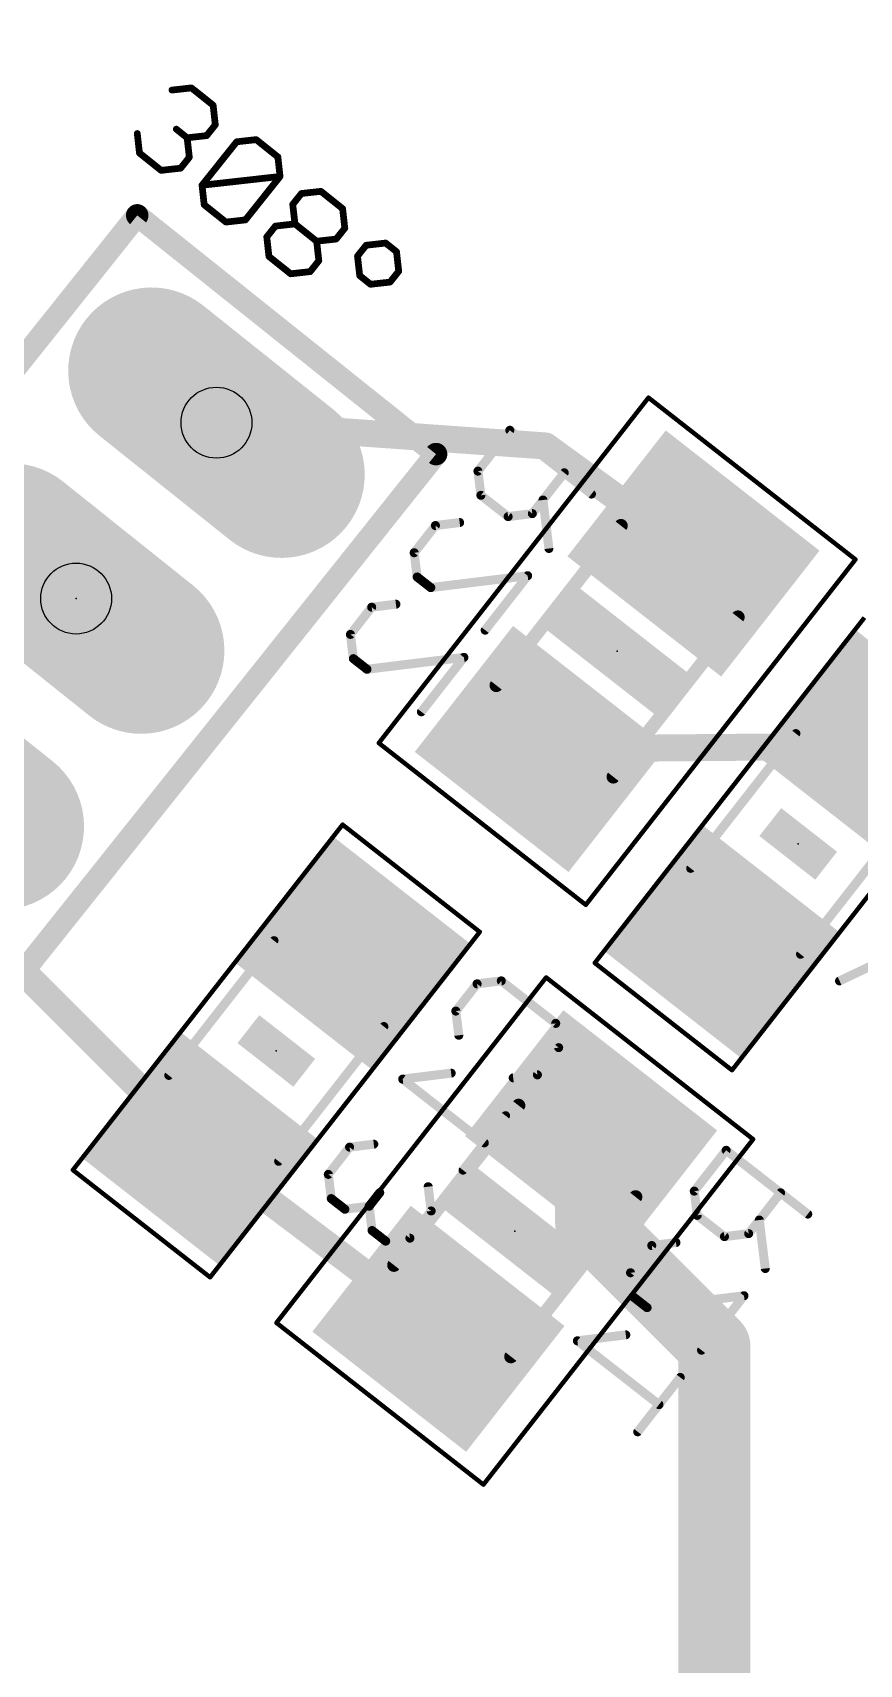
# Model space of a CAD drawing. Extents: x 4 to 288, y -28 to 191.
# Drawn here: x 61.52 to 70.85, y 148.18 to 166.59 of the extents above; entities that cross this region are included whole.
import ezdxf

# ---------------------------------------------------------------- set-up
doc = ezdxf.new("R2010")
doc.units = 0
doc.header["$MEASUREMENT"] = 0
doc.layers.get('0').update_dxf_attribs({"linetype": 'CONTINUOUS'})
for name, color, linetype in [('16', 175, 'CONTINUOUS'), ('17', 82, 'CONTINUOUS'), ('20', 7, 'CONTINUOUS'), ('21', 2, 'CONTINUOUS'), ('23', 7, 'CONTINUOUS'), ('24', 7, 'CONTINUOUS'), ('25', 2, 'CONTINUOUS'), ('26', 3, 'CONTINUOUS'), ('29', 253, 'CONTINUOUS'), ('30', 253, 'CONTINUOUS'), ('32', 253, 'CONTINUOUS'), ('36', 253, 'CONTINUOUS'), ('40', 175, 'CONTINUOUS'), ('44', 253, 'CONTINUOUS'), ('52', 253, 'CONTINUOUS')]:
    doc.layers.add(name, color=color, linetype=linetype)

# ---------------------------------------------------------------- blocks, each defined once
blk = doc.blocks.new('LONGP100')
at = {"const_width": 1}
blk.add_lwpolyline([(-0.5, 0), (0.5, 0)], dxfattribs=at)
at = {"const_width": 0.5}
for points in [[(-0.5, 0.25, 1), (-0.5, -0.25)], [(0.5, -0.25, 1), (0.5, 0.25)]]:
    blk.add_lwpolyline(points, format="xyb", dxfattribs=at)
blk = doc.blocks.new('RECT')
blk.add_solid([(-0.5, -0.5), (0.5, -0.5), (-0.5, 0.5), (0.5, 0.5)])

msp = doc.modelspace()

# ---------------------------------------------------------------- linework, layer by layer
at = {"layer": '16'}
for points, const_width in [([(63.5924, 162.1879), (67.31, 161.925)], 0.3048), ([(67.31, 161.925), (68.9784, 160.7117)], 0.3048), ([(67.2545, 158.5053), (71.0231, 158.5375)], 0.3048), ([(60.4231, 156.9776), (63.4064, 153.9943)], 0.3048), ([(67.8227, 154.1687), (67.8227, 153.1573)], 0.8128), ([(63.4064, 153.9943), (66.0988, 151.9623)], 0.3048), ([(67.8227, 153.1573), (69.215, 151.765)], 0.8128), ([(69.215, 151.765), (69.215, 142.875)], 0.8128)]:
    msp.add_lwpolyline(points, dxfattribs=dict(at, const_width=const_width))
for points, const_width in [([(63.5978, 162.2639, 1), (63.587, 162.1119)], 0.1524), ([(67.3548, 161.9866, 1), (67.2652, 161.8634)], 0.1524), ([(67.3046, 161.849, 1), (67.3154, 162.001)], 0.1524), ([(68.9336, 160.6501, 1), (69.0232, 160.7734)], 0.1524), ([(67.2539, 158.5815, 1), (67.2552, 158.4291)], 0.1524), ([(68.0259, 154.1687, 1), (67.6195, 154.1687)], 0.4064), ([(63.4523, 154.0551, 1), (63.3605, 153.9334)], 0.1524), ([(63.3525, 153.9404, 1), (63.4603, 154.0481)], 0.1524), ([(67.9664, 153.301, 1), (67.679, 153.0136)], 0.4064), ([(67.6195, 153.1573, 1), (68.0259, 153.1573)], 0.4064), ([(69.4182, 151.765, 1), (69.0118, 151.765)], 0.4064), ([(69.0713, 151.6213, 1), (69.3587, 151.9087)], 0.4064), ([(66.0529, 151.9014, 1), (66.1447, 152.0231)], 0.1524)]:
    msp.add_lwpolyline(points, format="xyb", dxfattribs=dict(at, const_width=const_width))
at = {"layer": '20', "const_width": 0.0254}
msp.add_lwpolyline([(71.1264, 186.0347, 2.9429), (202.1142, 186.0347)], format="xyb", dxfattribs=at)
at = {"layer": '21', "const_width": 0.254}
for points in [[(62.6974, 164.5274), (57.9435, 158.5722)], [(62.6974, 164.5274), (66.072, 161.8335)], [(66.072, 161.8335), (61.3181, 155.8783)]]:
    msp.add_lwpolyline(points, dxfattribs=at)
at = {"layer": '21', "const_width": 0.127}
for points in [[(62.737, 164.5771, 1), (62.6578, 164.4778)], [(62.7471, 164.4878, 1), (62.6478, 164.567)], [(66.1217, 161.7939, 1), (66.0224, 161.8731)], [(66.0324, 161.7839, 1), (66.1116, 161.8831)]]:
    msp.add_lwpolyline(points, format="xyb", dxfattribs=at)
at = {"layer": '23'}
msp.add_point((62.0078, 160.2029), dxfattribs=at)
at = {"layer": '24'}
for p in [(68.1165, 159.6085), (70.1612, 157.4343), (64.2683, 155.0975), (66.9608, 153.0655)]:
    msp.add_point(p, dxfattribs=at)
at = {"layer": '25', "const_width": 0.0762}
for points in [[(63.0893, 165.9414), (63.3096, 165.9661)], [(63.3096, 165.9661), (63.5547, 165.7705)], [(63.5547, 165.7705), (63.5794, 165.5501)], [(63.5794, 165.5501), (63.4816, 165.4276)], [(62.7228, 165.231), (62.6981, 165.4513)], [(63.2612, 165.4029), (63.1387, 165.5007)], [(63.4816, 165.4276), (63.2612, 165.4029)], [(63.2612, 165.4029), (63.286, 165.1826)], [(63.4292, 164.8676), (63.8204, 165.3577)], [(63.8204, 165.3577), (64.0408, 165.3824)], [(64.0408, 165.3824), (64.2858, 165.1868)], [(62.9678, 165.0354), (62.7228, 165.231)], [(63.286, 165.1826), (63.1882, 165.0601)], [(64.2858, 165.1868), (64.3105, 164.9665)], [(63.1882, 165.0601), (62.9678, 165.0354)], [(63.4292, 164.8676), (64.3105, 164.9665)], [(64.3105, 164.9665), (63.9193, 164.4764)], [(63.4539, 164.6473), (63.4292, 164.8676)], [(64.4537, 164.6515), (64.5516, 164.7741)], [(64.5516, 164.7741), (64.7719, 164.7988)], [(64.7719, 164.7988), (65.0169, 164.6032)], [(63.699, 164.4517), (63.4539, 164.6473)], [(64.4785, 164.4312), (64.4537, 164.6515)], [(65.0169, 164.6032), (65.0416, 164.3828)], [(63.9193, 164.4764), (63.699, 164.4517)], [(64.1603, 164.284), (64.2581, 164.4065)], [(64.2581, 164.4065), (64.4785, 164.4312)], [(64.4785, 164.4312), (64.7235, 164.2356)], [(64.1851, 164.0637), (64.1603, 164.284)], [(64.9438, 164.2603), (64.7235, 164.2356)], [(64.7235, 164.2356), (64.7482, 164.0153)], [(65.0416, 164.3828), (64.9438, 164.2603)], [(64.4301, 163.8681), (64.1851, 164.0637)], [(65.1849, 164.0679), (65.2827, 164.1904)], [(65.2096, 163.8476), (65.1849, 164.0679)], [(65.2827, 164.1904), (65.503, 164.2151)], [(65.503, 164.2151), (65.6255, 164.1173)], [(65.6255, 164.1173), (65.6502, 163.897)], [(64.6504, 163.8928), (64.4301, 163.8681)], [(64.7482, 164.0153), (64.6504, 163.8928)], [(65.6502, 163.897), (65.5524, 163.7745)], [(65.3321, 163.7498), (65.2096, 163.8476)], [(65.5524, 163.7745), (65.3321, 163.7498)]]:
    msp.add_lwpolyline(points, dxfattribs=at)
at = {"layer": '25', "const_width": 0.0381}
for points in [[(63.0872, 165.9603, 1), (63.0914, 165.9224)], [(63.3215, 165.981, 1), (63.2977, 165.9512)], [(63.3117, 165.9471, 1), (63.3075, 165.985)], [(63.5736, 165.7726, 1), (63.5357, 165.7683)], [(63.5428, 165.7556, 1), (63.5665, 165.7854)], [(63.5604, 165.548, 1), (63.5983, 165.5523)], [(63.5943, 165.5383, 1), (63.5645, 165.562)], [(62.717, 165.4534, 1), (62.6792, 165.4492)], [(63.1506, 165.5156, 1), (63.1268, 165.4858)], [(63.2802, 165.405, 1), (63.2423, 165.4008)], [(63.2591, 165.4218, 1), (63.2634, 165.384)], [(63.2494, 165.388, 1), (63.2731, 165.4178)], [(63.4667, 165.4395, 1), (63.4965, 165.4157)], [(63.4837, 165.4087, 1), (63.4794, 165.4466)], [(63.8183, 165.3766, 1), (63.8226, 165.3388)], [(63.8353, 165.3458, 1), (63.8055, 165.3696)], [(64.0526, 165.3973, 1), (64.0289, 165.3675)], [(64.0429, 165.3635, 1), (64.0386, 165.4014)], [(62.7347, 165.2459, 1), (62.7109, 165.2161)], [(62.7039, 165.2288, 1), (62.7417, 165.2331)], [(63.267, 165.1805, 1), (63.3049, 165.1847)], [(63.3008, 165.1707, 1), (63.2711, 165.1945)], [(64.3047, 165.1889, 1), (64.2669, 165.1847)], [(64.2739, 165.1719, 1), (64.2977, 165.2017)], [(62.9657, 165.0543, 1), (62.97, 165.0164)], [(62.9559, 165.0205, 1), (62.9797, 165.0503)], [(63.1733, 165.072, 1), (63.203, 165.0482)], [(63.1903, 165.0411, 1), (63.186, 165.079)], [(64.3254, 164.9546, 1), (64.2956, 164.9784)], [(64.3126, 164.9476, 1), (64.3084, 164.9854)], [(63.4481, 164.8698, 1), (63.4103, 164.8655)], [(63.4271, 164.8866, 1), (63.4313, 164.8487)], [(63.4143, 164.8795, 1), (63.4441, 164.8557)], [(64.2916, 164.9644, 1), (64.3294, 164.9686)], [(64.5494, 164.793, 1), (64.5537, 164.7551)], [(64.5664, 164.7622, 1), (64.5367, 164.7859)], [(64.7838, 164.8137, 1), (64.76, 164.7839)], [(64.774, 164.7798, 1), (64.7698, 164.8177)], [(63.4658, 164.6622, 1), (63.442, 164.6324)], [(63.435, 164.6452, 1), (63.4729, 164.6494)], [(64.4727, 164.6537, 1), (64.4348, 164.6494)], [(64.4389, 164.6634, 1), (64.4686, 164.6396)], [(65.0358, 164.6053, 1), (64.998, 164.601)], [(65.005, 164.5883, 1), (65.0288, 164.618)], [(63.6968, 164.4706, 1), (63.7011, 164.4328)], [(63.6871, 164.4368, 1), (63.7108, 164.4666)], [(63.9044, 164.4883, 1), (63.9342, 164.4645)], [(63.9214, 164.4575, 1), (63.9172, 164.4954)], [(64.256, 164.4254, 1), (64.2603, 164.3876)], [(64.273, 164.3946, 1), (64.2433, 164.4184)], [(64.4903, 164.4461, 1), (64.4666, 164.4163)], [(64.4595, 164.4291, 1), (64.4974, 164.4333)], [(64.4806, 164.4123, 1), (64.4763, 164.4501)], [(64.1793, 164.2861, 1), (64.1414, 164.2819)], [(64.1454, 164.2959, 1), (64.1752, 164.2721)], [(64.7424, 164.2377, 1), (64.7046, 164.2335)], [(64.7214, 164.2545, 1), (64.7256, 164.2167)], [(64.7116, 164.2207, 1), (64.7354, 164.2505)], [(64.9289, 164.2722, 1), (64.9587, 164.2484)], [(64.9459, 164.2414, 1), (64.9417, 164.2793)], [(65.0227, 164.3807, 1), (65.0606, 164.385)], [(65.0565, 164.3709, 1), (65.0267, 164.3947)], [(64.1969, 164.0786, 1), (64.1732, 164.0488)], [(64.1661, 164.0615, 1), (64.204, 164.0658)], [(65.2038, 164.07, 1), (65.1659, 164.0658)], [(65.17, 164.0798, 1), (65.1998, 164.056)], [(65.2806, 164.2093, 1), (65.2848, 164.1715)], [(65.2976, 164.1785, 1), (65.2678, 164.2023)], [(65.5149, 164.23, 1), (65.4911, 164.2002)], [(65.5051, 164.1962, 1), (65.5009, 164.234)], [(65.6445, 164.1194, 1), (65.6066, 164.1152)], [(65.6136, 164.1024, 1), (65.6374, 164.1322)], [(64.428, 163.887, 1), (64.4322, 163.8491)], [(64.4182, 163.8532, 1), (64.442, 163.8829)], [(64.6355, 163.9047, 1), (64.6653, 163.8809)], [(64.6525, 163.8738, 1), (64.6483, 163.9117)], [(64.7293, 164.0132, 1), (64.7671, 164.0174)], [(64.7631, 164.0034, 1), (64.7333, 164.0272)], [(65.6313, 163.8949, 1), (65.6692, 163.8991)], [(65.6651, 163.8851, 1), (65.6353, 163.9089)], [(65.2215, 163.8624, 1), (65.1977, 163.8327)], [(65.1907, 163.8454, 1), (65.2285, 163.8497)], [(65.33, 163.7687, 1), (65.3342, 163.7308)], [(65.3202, 163.7349, 1), (65.344, 163.7646)], [(65.5375, 163.7864, 1), (65.5673, 163.7626)], [(65.5545, 163.7555, 1), (65.5503, 163.7934)]]:
    msp.add_lwpolyline(points, format="xyb", dxfattribs=at)
at = {"layer": '26', "const_width": 0.1016}
for points in [[(66.9048, 162.1024), (66.5448, 161.6416)], [(67.8263, 161.3824), (66.9048, 162.1024)], [(66.5448, 161.6416), (66.5784, 161.3681)], [(67.1591, 161.1617), (67.5191, 161.6224)], [(66.5784, 161.3681), (66.8856, 161.1281)], [(67.2791, 161.3152), (67.3463, 160.7681)], [(66.8856, 161.1281), (67.1591, 161.1617)], [(65.8248, 160.7201), (66.0648, 161.0273)], [(66.0648, 161.0273), (66.3384, 161.0609)], [(65.8584, 160.4466), (65.8248, 160.7201)], [(66.012, 160.3266), (65.8584, 160.4466)], [(67.1063, 160.4609), (66.012, 160.3266)], [(66.6263, 159.8466), (67.1063, 160.4609)], [(65.1049, 159.7986), (65.3449, 160.1058)], [(65.3449, 160.1058), (65.6185, 160.1394)], [(65.1385, 159.5251), (65.1049, 159.7986)], [(65.2921, 159.4051), (65.1385, 159.5251)], [(66.3864, 159.5394), (65.2921, 159.4051)], [(65.9064, 158.9251), (66.3864, 159.5394)], [(70.628, 155.8881), (71.0216, 156.0753)], [(66.2951, 155.5479), (66.5351, 155.855)], [(66.5351, 155.855), (66.8087, 155.8886)], [(66.8087, 155.8886), (67.423, 155.4086)], [(66.3287, 155.2743), (66.2951, 155.5479)], [(67.423, 155.4086), (67.4566, 155.1351)], [(67.4566, 155.1351), (67.2166, 154.8279)], [(66.2423, 154.8471), (65.6951, 154.78)], [(67.2166, 154.8279), (66.943, 154.7943)], [(65.6951, 154.78), (66.6166, 154.06)], [(66.8566, 154.3672), (66.3766, 153.7528)], [(65.0952, 154.012), (64.8552, 153.7049)], [(65.3688, 154.0456), (65.0952, 154.012)], [(69.3475, 153.9766), (68.9875, 153.5159)], [(70.269, 153.2567), (69.3475, 153.9766)], [(64.8552, 153.7049), (64.8888, 153.4313)], [(66.0167, 153.2921), (65.9831, 153.5657)], [(64.8888, 153.4313), (65.0424, 153.3113)], [(65.0424, 153.3113), (65.3159, 153.3449)], [(65.3159, 153.3449), (65.4359, 153.4985)], [(65.3159, 153.3449), (65.3495, 153.0713)], [(68.9875, 153.5159), (69.0211, 153.2423)], [(69.6018, 153.0359), (69.9618, 153.4966)], [(65.7767, 152.9849), (66.0167, 153.2921)], [(69.0211, 153.2423), (69.3283, 153.0023)], [(69.7218, 153.1895), (69.789, 152.6423)], [(65.3495, 153.0713), (65.5031, 152.9513)], [(65.5031, 152.9513), (65.7767, 152.9849)], [(69.3283, 153.0023), (69.6018, 153.0359)], [(68.2675, 152.5944), (68.5075, 152.9015)], [(68.5075, 152.9015), (68.7811, 152.9351)], [(68.3011, 152.3208), (68.2675, 152.5944)], [(68.4547, 152.2008), (68.3011, 152.3208)], [(69.549, 152.3352), (68.4547, 152.2008)], [(69.0691, 151.7208), (69.549, 152.3352)], [(68.2147, 151.8936), (67.6676, 151.8264)], [(67.6676, 151.8264), (68.5891, 151.1065)], [(68.8291, 151.4137), (68.3491, 150.7993)]]:
    msp.add_lwpolyline(points, dxfattribs=at)
at = {"layer": '26', "const_width": 0.0508}
for points in [[(66.9204, 162.1224, 1), (66.8891, 162.0824)], [(66.9248, 162.0867, 1), (66.8848, 162.118)], [(66.57, 161.6447, 1), (66.5196, 161.6385)], [(66.5248, 161.6573, 1), (66.5648, 161.626)], [(67.5391, 161.6068, 1), (67.4991, 161.638)], [(66.594, 161.3881, 1), (66.5627, 161.348)], [(66.5532, 161.365, 1), (66.6036, 161.3712)], [(67.3043, 161.3183, 1), (67.2539, 161.3122)], [(67.8106, 161.3624, 1), (67.8419, 161.4024)], [(66.8825, 161.1533, 1), (66.8886, 161.1029)], [(66.8699, 161.1081, 1), (66.9012, 161.1481)], [(67.1391, 161.1773, 1), (67.1791, 161.146)], [(67.1622, 161.1365, 1), (67.156, 161.1869)], [(66.0617, 161.0525, 1), (66.0679, 161.0021)], [(66.0848, 161.0117, 1), (66.0448, 161.0429)], [(66.3415, 161.0357, 1), (66.3353, 161.0861)], [(65.8501, 160.7232, 1), (65.7996, 160.717)], [(65.8048, 160.7358, 1), (65.8449, 160.7045)], [(67.3211, 160.765, 1), (67.3715, 160.7712)], [(65.8741, 160.4666, 1), (65.8428, 160.4265)], [(65.8332, 160.4435, 1), (65.8836, 160.4497)], [(67.1263, 160.4453, 1), (67.0863, 160.4766)], [(67.1094, 160.4357, 1), (67.1032, 160.4861)], [(66.0089, 160.3518, 1), (66.0151, 160.3014)], [(65.9964, 160.3065, 1), (66.0277, 160.3466)], [(65.3418, 160.131, 1), (65.348, 160.0806)], [(65.3649, 160.0902, 1), (65.3249, 160.1214)], [(65.6215, 160.1142, 1), (65.6154, 160.1646)], [(65.1301, 159.8017, 1), (65.0797, 159.7955)], [(65.0849, 159.8143, 1), (65.1249, 159.783)], [(66.6063, 159.8622, 1), (66.6464, 159.831)], [(65.1541, 159.5451, 1), (65.1228, 159.505)], [(65.1133, 159.522, 1), (65.1637, 159.5282)], [(66.4064, 159.5238, 1), (66.3663, 159.5551)], [(66.3895, 159.5142, 1), (66.3833, 159.5646)], [(65.289, 159.4303, 1), (65.2952, 159.3799)], [(65.2764, 159.385, 1), (65.3077, 159.4251)], [(65.8864, 158.9407, 1), (65.9264, 158.9095)], [(66.532, 155.8802, 1), (66.5382, 155.8298)], [(66.5551, 155.8394, 1), (66.5151, 155.8707)], [(66.8243, 155.9086, 1), (66.793, 155.8686)], [(66.8117, 155.8634, 1), (66.8056, 155.9138)], [(70.6171, 155.911, 1), (70.6389, 155.8651)], [(66.3203, 155.551, 1), (66.2699, 155.5448)], [(66.2751, 155.5635, 1), (66.3151, 155.5322)], [(67.4482, 155.4117, 1), (67.3978, 155.4056)], [(67.4073, 155.3886, 1), (67.4386, 155.4287)], [(66.3035, 155.2712, 1), (66.3539, 155.2774)], [(67.4314, 155.132, 1), (67.4818, 155.1382)], [(67.4766, 155.1194, 1), (67.4366, 155.1507)], [(66.2454, 154.8219, 1), (66.2392, 154.8723)], [(67.1966, 154.8436, 1), (67.2366, 154.8123)], [(67.2197, 154.8027, 1), (67.2135, 154.8531)], [(65.7108, 154.8, 1), (65.6795, 154.7599)], [(65.692, 154.8052, 1), (65.6982, 154.7547)], [(66.9399, 154.8195, 1), (66.9461, 154.7691)], [(66.8766, 154.3515, 1), (66.8366, 154.3828)], [(65.0921, 154.0372, 1), (65.0983, 153.9868)], [(65.1152, 153.9964, 1), (65.0752, 154.0277)], [(65.3718, 154.0204, 1), (65.3657, 154.0708)], [(66.601, 154.04, 1), (66.6323, 154.08)], [(69.3631, 153.9966, 1), (69.3318, 153.9566)], [(69.3675, 153.961, 1), (69.3275, 153.9923)], [(66.3566, 153.7685, 1), (66.3967, 153.7372)], [(64.8804, 153.708, 1), (64.83, 153.7018)], [(64.8352, 153.7205, 1), (64.8752, 153.6892)], [(66.0083, 153.5687, 1), (65.9579, 153.5626)], [(64.9044, 153.4513, 1), (64.8731, 153.4113)], [(64.8636, 153.4282, 1), (64.914, 153.4344)], [(65.3412, 153.348, 1), (65.2907, 153.3418)], [(65.319, 153.3197, 1), (65.3128, 153.3701)], [(65.456, 153.4828, 1), (65.4159, 153.5141)], [(69.0127, 153.519, 1), (68.9623, 153.5128)], [(68.9675, 153.5315, 1), (69.0075, 153.5002)], [(69.9818, 153.481, 1), (69.9418, 153.5123)], [(65.0393, 153.3365, 1), (65.0455, 153.2861)], [(65.0267, 153.2913, 1), (65.058, 153.3313)], [(65.2959, 153.3605, 1), (65.336, 153.3292)], [(65.9915, 153.289, 1), (66.0419, 153.2952)], [(66.0367, 153.2764, 1), (65.9967, 153.3077)], [(69.0367, 153.2623, 1), (69.0054, 153.2223)], [(68.9959, 153.2392, 1), (69.0463, 153.2454)], [(69.747, 153.1926, 1), (69.6966, 153.1864)], [(70.2533, 153.2366, 1), (70.2846, 153.2767)], [(65.3652, 153.0913, 1), (65.3339, 153.0513)], [(65.3243, 153.0682, 1), (65.3747, 153.0744)], [(65.7567, 153.0006, 1), (65.7967, 152.9693)], [(65.7798, 152.9597, 1), (65.7736, 153.0101)], [(69.3252, 153.0275, 1), (69.3313, 152.9771)], [(69.3126, 152.9823, 1), (69.3439, 153.0223)], [(69.5818, 153.0515, 1), (69.6218, 153.0203)], [(69.6049, 153.0107, 1), (69.5987, 153.0611)], [(65.5, 152.9765, 1), (65.5062, 152.9261)], [(65.4875, 152.9313, 1), (65.5188, 152.9713)], [(68.5044, 152.9267, 1), (68.5106, 152.8763)], [(68.5275, 152.8859, 1), (68.4875, 152.9172)], [(68.7842, 152.9099, 1), (68.778, 152.9603)], [(69.7638, 152.6392, 1), (69.8142, 152.6454)], [(68.2928, 152.5975, 1), (68.2423, 152.5913)], [(68.2475, 152.61, 1), (68.2876, 152.5787)], [(68.3168, 152.3408, 1), (68.2855, 152.3008)], [(68.2759, 152.3177, 1), (68.3263, 152.3239)], [(69.569, 152.3195, 1), (69.529, 152.3508)], [(69.5521, 152.31, 1), (69.5459, 152.3604)], [(68.4516, 152.226, 1), (68.4578, 152.1756)], [(68.4391, 152.1808, 1), (68.4704, 152.2208)], [(68.2178, 151.8684, 1), (68.2116, 151.9188)], [(67.6832, 151.8465, 1), (67.6519, 151.8064)], [(67.6645, 151.8517, 1), (67.6707, 151.8012)], [(69.049, 151.7365, 1), (69.0891, 151.7052)], [(68.8491, 151.398, 1), (68.8091, 151.4293)], [(68.5734, 151.0865, 1), (68.6047, 151.1265)], [(68.3291, 150.815, 1), (68.3691, 150.7837)]]:
    msp.add_lwpolyline(points, format="xyb", dxfattribs=at)
at = {"layer": '40', "const_width": 0.0508}
for points in [[(68.4704, 162.4703), (65.4253, 158.5728)], [(70.8076, 160.6442), (68.4704, 162.4703)], [(67.7625, 156.7467), (70.8076, 160.6442)], [(70.9091, 159.9882), (67.864, 156.0907)], [(69.4132, 154.8803), (72.4583, 158.7778)], [(65.4253, 158.5728), (67.7625, 156.7467)], [(65.0163, 157.6514), (61.9712, 153.7539)], [(66.5655, 156.441), (65.0163, 157.6514)], [(63.5204, 152.5435), (66.5655, 156.441)], [(67.864, 156.0907), (69.4132, 154.8803)], [(67.3147, 155.9273), (64.2696, 152.0298)], [(69.6519, 154.1012), (67.3147, 155.9273)], [(66.6068, 150.2037), (69.6519, 154.1012)], [(61.9712, 153.7539), (63.5204, 152.5435)], [(64.2696, 152.0298), (66.6068, 150.2037)]]:
    msp.add_lwpolyline(points, dxfattribs=at)
at = {"layer": '40', "const_width": 0.0254}
for points in [[(68.4782, 162.4803, 1), (68.4625, 162.4603)], [(68.4804, 162.4625, 1), (68.4604, 162.4781)], [(70.8176, 160.6364, 1), (70.7976, 160.6521)], [(70.7998, 160.6342, 1), (70.8154, 160.6543)], [(65.4331, 158.5828, 1), (65.4175, 158.5628)], [(65.4153, 158.5806, 1), (65.4353, 158.565)], [(65.0241, 157.6614, 1), (65.0084, 157.6414)], [(65.0263, 157.6436, 1), (65.0063, 157.6592)], [(67.7525, 156.7546, 1), (67.7725, 156.7389)], [(67.7547, 156.7367, 1), (67.7704, 156.7568)], [(66.5755, 156.4332, 1), (66.5555, 156.4489)], [(66.5577, 156.431, 1), (66.5733, 156.451)], [(67.8718, 156.1007, 1), (67.8562, 156.0807)], [(67.854, 156.0985, 1), (67.874, 156.0829)], [(67.3225, 155.9373, 1), (67.3068, 155.9172)], [(67.3247, 155.9194, 1), (67.3047, 155.9351)], [(69.4032, 154.8882, 1), (69.4232, 154.8725)], [(69.4054, 154.8703, 1), (69.4211, 154.8903)], [(69.6619, 154.0934, 1), (69.6419, 154.109)], [(69.6441, 154.0912, 1), (69.6597, 154.1112)], [(61.979, 153.7639, 1), (61.9634, 153.7439)], [(61.9612, 153.7617, 1), (61.9812, 153.7461)], [(63.5104, 152.5514, 1), (63.5304, 152.5357)], [(63.5126, 152.5335, 1), (63.5283, 152.5535)], [(64.2774, 152.0398, 1), (64.2618, 152.0197)], [(64.2596, 152.0376, 1), (64.2796, 152.0219)], [(66.5968, 150.2115, 1), (66.6168, 150.1959)], [(66.599, 150.1937, 1), (66.6147, 150.2137)]]:
    msp.add_lwpolyline(points, format="xyb", dxfattribs=at)
at = {"layer": '44'}
for centre in [(63.5924, 162.1879), (62.0078, 160.2029)]:
    msp.add_circle(centre, 0.4, dxfattribs=at)
at = {"layer": '52'}
for points, const_width in [([(66.7522, 159.2239), (68.1596, 161.0253)], 0.1524), ([(68.0733, 158.1918), (69.4807, 159.9932)], 0.1524), ([(68.9469, 157.1584), (70.1351, 158.6792)], 0.1016), ([(70.1872, 156.1893), (71.3754, 157.7102)], 0.1016), ([(63.0541, 154.8216), (64.2423, 156.3424)], 0.1016), ([(64.2944, 153.8525), (65.4826, 155.3734)], 0.1016), ([(67.0039, 154.4822), (65.5965, 152.6808)], 0.1524), ([(68.325, 153.4501), (66.9176, 151.6487)], 0.1524)]:
    msp.add_lwpolyline(points, dxfattribs=dict(at, const_width=const_width))
for points, const_width in [([(68.1897, 161.0018, 1), (68.1296, 161.0487)], 0.0762), ([(69.5107, 159.9697, 1), (69.4506, 160.0166)], 0.0762), ([(66.7222, 159.2473, 1), (66.7823, 159.2004)], 0.0762), ([(70.1551, 158.6636, 1), (70.1151, 158.6949)], 0.0508), ([(68.0432, 158.2152, 1), (68.1033, 158.1683)], 0.0762), ([(68.9269, 157.174, 1), (68.9669, 157.1427)], 0.0508), ([(64.2623, 156.3268, 1), (64.2223, 156.3581)], 0.0508), ([(70.1672, 156.205, 1), (70.2072, 156.1737)], 0.0508), ([(65.5026, 155.3577, 1), (65.4626, 155.389)], 0.0508), ([(63.0341, 154.8372, 1), (63.0741, 154.8059)], 0.0508), ([(67.034, 154.4588, 1), (66.9739, 154.5057)], 0.0762), ([(64.2744, 153.8682, 1), (64.3144, 153.8369)], 0.0508), ([(68.355, 153.4267, 1), (68.2949, 153.4736)], 0.0762), ([(65.5665, 152.7043, 1), (65.6266, 152.6574)], 0.0762), ([(66.8875, 151.6722, 1), (66.9476, 151.6253)], 0.0762)]:
    msp.add_lwpolyline(points, format="xyb", dxfattribs=dict(at, const_width=const_width))

# ---------------------------------------------------------------- block references
at = {"layer": '16', "xscale": 1.6}
for p, yscale, rotation in [((68.9784, 160.7117), 2, 232), ((67.2545, 158.5053), 2, 232), ((71.0231, 158.5375), 1.8, 51.99999999999999), ((69.2992, 156.3311), 1.8, 51.99999999999999), ((65.1303, 156.2007), 1.8, 51.99999999999999), ((67.8227, 154.1687), 2, 51.99999999999999), ((63.4064, 153.9943), 1.8, 51.99999999999999), ((66.0988, 151.9623), 2, 51.99999999999999)]:
    msp.add_blockref('RECT', p, dxfattribs=dict(at, yscale=yscale, rotation=rotation))
at = {"layer": '17', "xscale": 1.6764, "yscale": 1.6764, "rotation": 321.3999999999999}
for p in [(63.5924, 162.1879), (63.5924, 162.1879), (62.0078, 160.2029), (62.0078, 160.2029), (60.4231, 158.2178), (60.4231, 158.2178)]:
    msp.add_blockref('LONGP100', p, dxfattribs=at)
at = {"layer": '29', "xscale": 1.8796, "yscale": 1.8796, "rotation": 321.3999999999999}
for p in [(63.5924, 162.1879), (62.0078, 160.2029), (60.4231, 158.2178)]:
    msp.add_blockref('LONGP100', p, dxfattribs=at)
at = {"layer": '30'}
for name, p, xscale, yscale, rotation in [('LONGP100', (63.5924, 162.1879), 1.8796, 1.8796, 321.3999999999999), ('LONGP100', (62.0078, 160.2029), 1.8796, 1.8796, 321.3999999999999), ('RECT', (68.9784, 160.7117), 1.8032, 2.2032, 232), ('LONGP100', (60.4231, 158.2178), 1.8796, 1.8796, 321.3999999999999), ('RECT', (67.2545, 158.5053), 1.8032, 2.2032, 232), ('RECT', (71.0231, 158.5375), 1.8032, 2.0032, 51.99999999999999), ('RECT', (69.2992, 156.3311), 1.8032, 2.0032, 51.99999999999999), ('RECT', (65.1303, 156.2007), 1.8032, 2.0032, 51.99999999999999), ('RECT', (67.8227, 154.1687), 1.8032, 2.2032, 51.99999999999999), ('RECT', (63.4064, 153.9943), 1.8032, 2.0032, 51.99999999999999), ('RECT', (66.0988, 151.9623), 1.8032, 2.2032, 51.99999999999999)]:
    msp.add_blockref(name, p, dxfattribs=dict(at, xscale=xscale, yscale=yscale, rotation=rotation))
at = {"layer": '32', "xscale": 1.6}
for p, yscale, rotation in [((68.9784, 160.7117), 2, 232), ((67.2545, 158.5053), 2, 232), ((71.0231, 158.5375), 1.8, 51.99999999999999), ((69.2992, 156.3311), 1.8, 51.99999999999999), ((65.1303, 156.2007), 1.8, 51.99999999999999), ((67.8227, 154.1687), 2, 51.99999999999999), ((63.4064, 153.9943), 1.8, 51.99999999999999), ((66.0988, 151.9623), 2, 51.99999999999999)]:
    msp.add_blockref('RECT', p, dxfattribs=dict(at, yscale=yscale, rotation=rotation))
at = {"layer": '36'}
for p, xscale, yscale, rotation in [((68.1165, 159.6085), 0.6, 1.6002, 232), ((70.1612, 157.4343), 0.3998, 0.8002, 51.99999999999999), ((64.2683, 155.0975), 0.3998, 0.8002, 51.99999999999999), ((66.9608, 153.0655), 0.6, 1.6002, 51.99999999999999)]:
    msp.add_blockref('RECT', p, dxfattribs=dict(at, xscale=xscale, yscale=yscale, rotation=rotation))
at = {"layer": '52'}
for p, xscale, yscale, rotation in [((68.9844, 160.7194), 0.5842, 1.8288, 232), ((67.2486, 158.4977), 0.5842, 1.8288, 232), ((70.9787, 158.4792), 0.7501, 1.7, 51.99999999999999), ((69.3436, 156.3893), 0.7501, 1.7, 51.99999999999999), ((65.0859, 156.1424), 0.7501, 1.7, 51.99999999999999), ((63.4508, 154.0525), 0.7501, 1.7, 51.99999999999999), ((67.8287, 154.1763), 0.5842, 1.8288, 51.99999999999999), ((66.0929, 151.9546), 0.5842, 1.8288, 51.99999999999999)]:
    msp.add_blockref('RECT', p, dxfattribs=dict(at, xscale=xscale, yscale=yscale, rotation=rotation))

doc.saveas('drawing.dxf')
